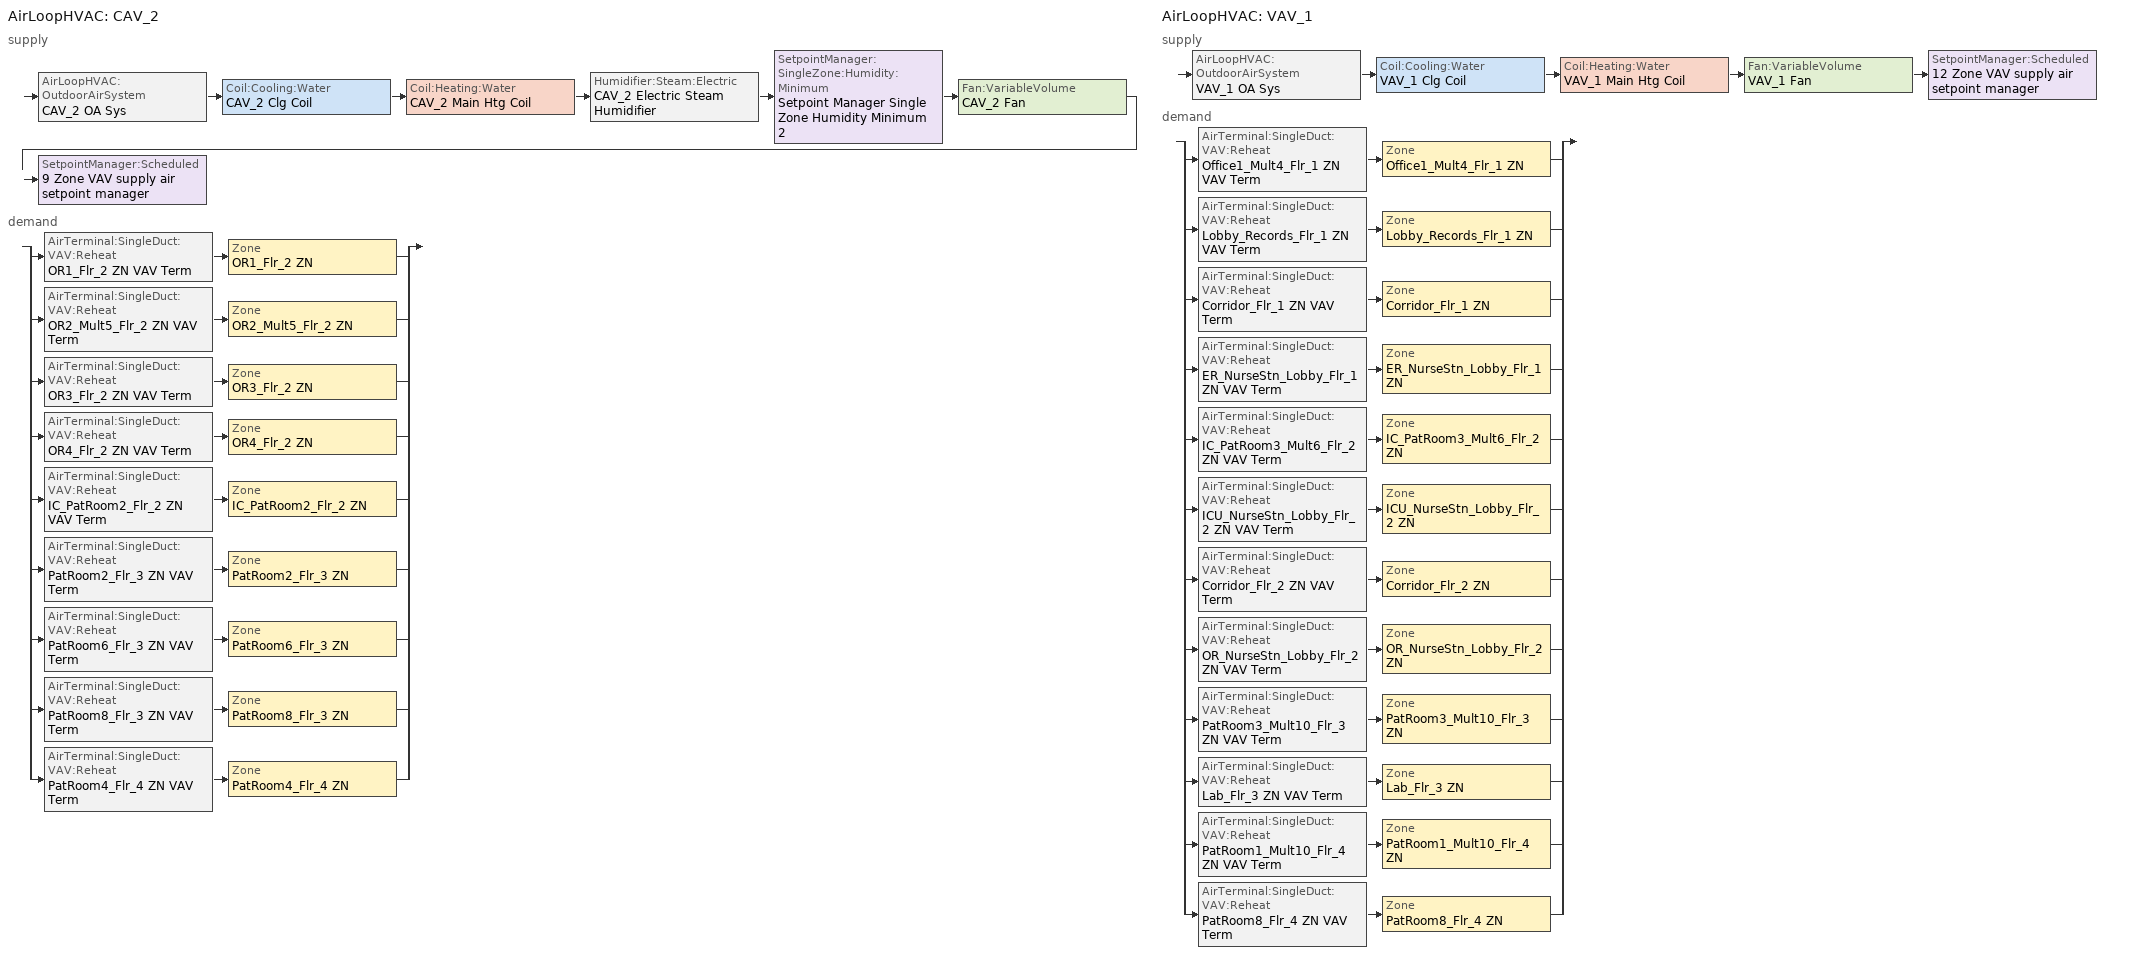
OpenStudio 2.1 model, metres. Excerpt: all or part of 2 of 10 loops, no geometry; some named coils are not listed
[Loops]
AirLoopHVAC 'CAV_2'
 supply: AirLoopHVAC:OutdoorAirSystem 'CAV_2 OA Sys' > Coil:Cooling:Water 'CAV_2 Clg Coil' > Coil:Heating:Water 'CAV_2 Main Htg Coil' > Humidifier:Steam:Electric 'CAV_2 Electric Steam Humidifier' > SetpointManager:SingleZone:Humidity:Minimum 'Setpoint Manager Single Zone Humidity Minimum 2' > Fan:VariableVolume 'CAV_2 Fan' > SetpointManager:Scheduled '9 Zone VAV supply air setpoint manager'
 demand: split
  | AirTerminal:SingleDuct:VAV:Reheat 'OR1_Flr_2 ZN VAV Term' > Zone 'OR1_Flr_2 ZN'
  | AirTerminal:SingleDuct:VAV:Reheat 'OR2_Mult5_Flr_2 ZN VAV Term' > Zone 'OR2_Mult5_Flr_2 ZN'
  | AirTerminal:SingleDuct:VAV:Reheat 'OR3_Flr_2 ZN VAV Term' > Zone 'OR3_Flr_2 ZN'
  | AirTerminal:SingleDuct:VAV:Reheat 'OR4_Flr_2 ZN VAV Term' > Zone 'OR4_Flr_2 ZN'
  | AirTerminal:SingleDuct:VAV:Reheat 'IC_PatRoom2_Flr_2 ZN VAV Term' > Zone 'IC_PatRoom2_Flr_2 ZN'
  | AirTerminal:SingleDuct:VAV:Reheat 'PatRoom2_Flr_3 ZN VAV Term' > Zone 'PatRoom2_Flr_3 ZN'
  | AirTerminal:SingleDuct:VAV:Reheat 'PatRoom6_Flr_3 ZN VAV Term' > Zone 'PatRoom6_Flr_3 ZN'
  | AirTerminal:SingleDuct:VAV:Reheat 'PatRoom8_Flr_3 ZN VAV Term' > Zone 'PatRoom8_Flr_3 ZN'
  | AirTerminal:SingleDuct:VAV:Reheat 'PatRoom4_Flr_4 ZN VAV Term' > Zone 'PatRoom4_Flr_4 ZN'
AirLoopHVAC 'VAV_1'
 supply: AirLoopHVAC:OutdoorAirSystem 'VAV_1 OA Sys' > Coil:Cooling:Water 'VAV_1 Clg Coil' > Coil:Heating:Water 'VAV_1 Main Htg Coil' > Fan:VariableVolume 'VAV_1 Fan' > SetpointManager:Scheduled '12 Zone VAV supply air setpoint manager'
 demand: split
  | AirTerminal:SingleDuct:VAV:Reheat 'Office1_Mult4_Flr_1 ZN VAV Term' > Zone 'Office1_Mult4_Flr_1 ZN'
  | AirTerminal:SingleDuct:VAV:Reheat 'Lobby_Records_Flr_1 ZN VAV Term' > Zone 'Lobby_Records_Flr_1 ZN'
  | AirTerminal:SingleDuct:VAV:Reheat 'Corridor_Flr_1 ZN VAV Term' > Zone 'Corridor_Flr_1 ZN'
  | AirTerminal:SingleDuct:VAV:Reheat 'ER_NurseStn_Lobby_Flr_1 ZN VAV Term' > Zone 'ER_NurseStn_Lobby_Flr_1 ZN'
  | AirTerminal:SingleDuct:VAV:Reheat 'IC_PatRoom3_Mult6_Flr_2 ZN VAV Term' > Zone 'IC_PatRoom3_Mult6_Flr_2 ZN'
  | AirTerminal:SingleDuct:VAV:Reheat 'ICU_NurseStn_Lobby_Flr_2 ZN VAV Term' > Zone 'ICU_NurseStn_Lobby_Flr_2 ZN'
  | AirTerminal:SingleDuct:VAV:Reheat 'Corridor_Flr_2 ZN VAV Term' > Zone 'Corridor_Flr_2 ZN'
  | AirTerminal:SingleDuct:VAV:Reheat 'OR_NurseStn_Lobby_Flr_2 ZN VAV Term' > Zone 'OR_NurseStn_Lobby_Flr_2 ZN'
  | AirTerminal:SingleDuct:VAV:Reheat 'PatRoom3_Mult10_Flr_3 ZN VAV Term' > Zone 'PatRoom3_Mult10_Flr_3 ZN'
  | AirTerminal:SingleDuct:VAV:Reheat 'Lab_Flr_3 ZN VAV Term' > Zone 'Lab_Flr_3 ZN'
  | AirTerminal:SingleDuct:VAV:Reheat 'PatRoom1_Mult10_Flr_4 ZN VAV Term' > Zone 'PatRoom1_Mult10_Flr_4 ZN'
  | AirTerminal:SingleDuct:VAV:Reheat 'PatRoom8_Flr_4 ZN VAV Term' > Zone 'PatRoom8_Flr_4 ZN'
[Sizing:Zone] Zone Cooling Design Supply Air Temperature Input Method=SupplyAirTemperature; Zone Cooling Design Supply Air Temperature {C}=12.8; Zone Cooling Design Supply Air Temperature Difference {deltaC}=11.11; Zone Heating Design Supply Air Temperature Input Method=SupplyAirTemperature; Zone Heating Design Supply Air Temperature {C}=40; Zone Heating Design Supply Air Temperature Difference {deltaC}=11.11; Zone Cooling Design Supply Air Humidity Ratio {kg-H2O/kg-air}=0.0085; Zone Heating Design Supply Air Humidity Ratio {kg-H2O/kg-air}=0.008; Cooling Design Air Flow Method=DesignDayWithLimit; Heating Design Air Flow Method=DesignDay; Account for Dedicated Outdoor Air System=No; Dedicated Outdoor Air System Control Strategy=NeutralSupplyAir; Dedicated Outdoor Air Low Setpoint Temperature for Design {C}=autosize; Dedicated Outdoor Air High Setpoint Temperature for Design {C}=autosize
OR1_Flr_2 ZN; PatRoom3_Mult10_Flr_3 ZN; Corridor_Flr_1 ZN; PatRoom6_Flr_3 ZN; Office1_Mult4_Flr_1 ZN; PatRoom8_Flr_3 ZN; Corridor_Flr_2 ZN; PatRoom8_Flr_4 ZN; Lab_Flr_3 ZN; OR4_Flr_2 ZN; OR_NurseStn_Lobby_Flr_2 ZN; OR3_Flr_2 ZN; IC_PatRoom2_Flr_2 ZN; PatRoom1_Mult10_Flr_4 ZN; ICU_NurseStn_Lobby_Flr_2 ZN; IC_PatRoom3_Mult6_Flr_2 ZN; PatRoom2_Flr_3 ZN; OR2_Mult5_Flr_2 ZN; ER_NurseStn_Lobby_Flr_1 ZN; Lobby_Records_Flr_1 ZN; PatRoom4_Flr_4 ZN
[Zone equipment]
OR1_Flr_2 ZN: OR1_Flr_2 ZN VAV Term
PatRoom3_Mult10_Flr_3 ZN: PatRoom3_Mult10_Flr_3 ZN VAV Term
Corridor_Flr_1 ZN: Corridor_Flr_1 ZN VAV Term
PatRoom6_Flr_3 ZN: PatRoom6_Flr_3 ZN VAV Term
Office1_Mult4_Flr_1 ZN: Office1_Mult4_Flr_1 ZN VAV Term
PatRoom8_Flr_3 ZN: PatRoom8_Flr_3 ZN VAV Term
Corridor_Flr_2 ZN: Corridor_Flr_2 ZN VAV Term
PatRoom8_Flr_4 ZN: PatRoom8_Flr_4 ZN VAV Term
Lab_Flr_3 ZN: Lab_Flr_3 ZN VAV Term
OR4_Flr_2 ZN: OR4_Flr_2 ZN VAV Term
OR_NurseStn_Lobby_Flr_2 ZN: OR_NurseStn_Lobby_Flr_2 ZN VAV Term
OR3_Flr_2 ZN: OR3_Flr_2 ZN VAV Term
IC_PatRoom2_Flr_2 ZN: IC_PatRoom2_Flr_2 ZN VAV Term
PatRoom1_Mult10_Flr_4 ZN: PatRoom1_Mult10_Flr_4 ZN VAV Term
ICU_NurseStn_Lobby_Flr_2 ZN: ICU_NurseStn_Lobby_Flr_2 ZN VAV Term
IC_PatRoom3_Mult6_Flr_2 ZN: IC_PatRoom3_Mult6_Flr_2 ZN VAV Term
PatRoom2_Flr_3 ZN: PatRoom2_Flr_3 ZN VAV Term
OR2_Mult5_Flr_2 ZN: OR2_Mult5_Flr_2 ZN VAV Term
ER_NurseStn_Lobby_Flr_1 ZN: ER_NurseStn_Lobby_Flr_1 ZN VAV Term
Lobby_Records_Flr_1 ZN: Lobby_Records_Flr_1 ZN VAV Term
PatRoom4_Flr_4 ZN: PatRoom4_Flr_4 ZN VAV Term
[SetpointManager:Scheduled] Control Variable=Temperature
Name | Schedule
9 Zone VAV supply air setpoint manager | Supply Air Temp - 55.04F 1
12 Zone VAV supply air setpoint manager | Supply Air Temp - 55.04F 2
[AirLoopHVAC] Availability Schedule=Hospital HVACOperationSchd; Design Supply Air Flow Rate {m3/s}=AutoSize
Name | Availability Manager
CAV_2 | Availability Manager Night Cycle 2
VAV_1 | Availability Manager Night Cycle 3
[Sizing:System] Type of Load to Size On=Sensible; Design Outdoor Air Flow Rate {m3/s}=Autosize; Preheat Design Temperature {C}=7; Preheat Design Humidity Ratio {kg-H2O/kg-Air}=0.008; Precool Design Temperature {C}=12.8; Precool Design Humidity Ratio {kg-H2O/kg-Air}=0.008; Central Cooling Design Supply Air Temperature {C}=12.8; Central Heating Design Supply Air Temperature {C}=12.8; 100% Outdoor Air in Cooling=No; 100% Outdoor Air in Heating=No; Central Cooling Design Supply Air Humidity Ratio {kg-H2O/kg-Air}=0.0085; Central Heating Design Supply Air Humidity Ratio {kg-H2O/kg-Air}=0.008; Cooling Design Air Flow Method=DesignDay; Cooling Design Air Flow Rate {m3/s}=0; Heating Design Air Flow Method=DesignDay; Heating Design Air Flow Rate {m3/s}=0; System Outdoor Air Method=ZoneSum; Zone Maximum Outdoor Air Fraction=1; Cooling Supply Air Flow Rate Per Floor Area {m3/s-m2}=0.00996765; Cooling Fraction of Autosized Cooling Supply Air Flow Rate=1; Cooling Supply Air Flow Rate Per Unit Cooling Capacity {m3/s-W}=3.94755e-05; Heating Supply Air Flow Rate Per Floor Area {m3/s-m2}=0.00996765; Heating Fraction of Autosized Heating Supply Air Flow Rate=1; Heating Fraction of Autosized Cooling Supply Air Flow Rate=1; Heating Supply Air Flow Rate Per Unit Heating Capacity {m3/s-W}=3.15882e-05; Cooling Design Capacity Method=CoolingDesignCapacity; Cooling Design Capacity {W}=autosize; Cooling Design Capacity Per Floor Area {W/m2}=234.7; Fraction of Autosized Cooling Design Capacity=1; Heating Design Capacity Method=HeatingDesignCapacity; Heating Design Capacity {W}=autosize; Heating Design Capacity Per Floor Area {W/m2}=157; Fraction of Autosized Heating Design Capacity=1; Central Cooling Capacity Control Method=OnOff
Name | Minimum System Air Flow Ratio | Sizing Option
CAV_2 | 1 | NonCoincident
VAV_1 | 0.3 | Coincident
[Fan:VariableVolume] Availability Schedule=Always On Discrete; Pressure Rise {Pa}=1389.92; Maximum Flow Rate {m3/s}=Autosize; Fan Power Minimum Flow Rate Input Method=Fraction; Fan Power Minimum Flow Fraction=0.7; Fan Power Minimum Air Flow Rate {m3/s}=0; Motor In Airstream Fraction=1; Fan Power Coefficient 1=0.1631; Fan Power Coefficient 2=1.5901; Fan Power Coefficient 3=-0.8817; Fan Power Coefficient 4=0.1281; Fan Power Coefficient 5=0
Name | Fan Efficiency | Motor Efficiency
CAV_2 Fan | 0.6045 | 0.93
VAV_1 Fan | 0.61425 | 0.945
[Controller:OutdoorAir] Minimum Outdoor Air Flow Rate {m3/s}=0; Maximum Outdoor Air Flow Rate {m3/s}=Autosize; Economizer Control Type=NoEconomizer; Economizer Control Action Type=ModulateFlow; Economizer Maximum Limit Dry-Bulb Temperature {C}=28; Economizer Maximum Limit Enthalpy {J/kg}=64000; Economizer Minimum Limit Dry-Bulb Temperature {C}=-100; Lockout Type=LockoutWithCompressor; Minimum Limit Type=FixedMinimum; Minimum Outdoor Air Schedule=Always On Discrete; High Humidity Control=No; Heat Recovery Bypass Control Type=BypassWhenOAFlowGreaterThanMinimum
Name | Controller Mechanical Ventilation
CAV_2 OA Controller | CAV_2 Vent Controller
VAV_1 OA Controller | VAV_1 Vent Controller
[Controller:MechanicalVentilation] Availability Schedule=Always On Discrete; System Outdoor Air Method=ZoneSum
CAV_2 Vent Controller; VAV_1 Vent Controller
[AirLoopHVAC:OutdoorAirSystem]
Name | Controller
CAV_2 OA Sys | CAV_2 OA Controller
VAV_1 OA Sys | VAV_1 OA Controller
[AvailabilityManager:NightCycle] Control Type=CycleOnAny; Thermostat Tolerance {deltaC}=1; Cycling Run Time {s}=3600
Availability Manager Night Cycle 2; Availability Manager Night Cycle 3
[AirTerminal:SingleDuct:VAV:Reheat] Availability Schedule=Always On Discrete; Maximum Air Flow Rate {m3/s}=AutoSize; Zone Minimum Air Flow Input Method=Constant; Fixed Minimum Air Flow Rate {m3/s}=0; Maximum Hot Water or Steam Flow Rate {m3/s}=AutoSize; Minimum Hot Water or Steam Flow Rate {m3/s}=0; Convergence Tolerance=0.001; Damper Heating Action=Normal; Maximum Flow per Zone Floor Area During Reheat {m3/s-m2}=0; Maximum Flow Fraction During Reheat=0.5; Maximum Reheat Air Temperature {C}=40; Control For Outdoor Air=No
Name | Constant Minimum Air Flow Fraction | Reheat Coil
OR1_Flr_2 ZN VAV Term | 1 | OR1_Flr_2 ZN Rht Coil
OR2_Mult5_Flr_2 ZN VAV Term | 1 | OR2_Mult5_Flr_2 ZN Rht Coil
OR3_Flr_2 ZN VAV Term | 1 | OR3_Flr_2 ZN Rht Coil
OR4_Flr_2 ZN VAV Term | 1 | OR4_Flr_2 ZN Rht Coil
IC_PatRoom2_Flr_2 ZN VAV Term | 1 | IC_PatRoom2_Flr_2 ZN Rht Coil
PatRoom2_Flr_3 ZN VAV Term | 1 | PatRoom2_Flr_3 ZN Rht Coil
PatRoom6_Flr_3 ZN VAV Term | 1 | PatRoom6_Flr_3 ZN Rht Coil
PatRoom8_Flr_3 ZN VAV Term | 1 | PatRoom8_Flr_3 ZN Rht Coil
PatRoom4_Flr_4 ZN VAV Term | 1 | PatRoom4_Flr_4 ZN Rht Coil
Office1_Mult4_Flr_1 ZN VAV Term | 0.3 | Office1_Mult4_Flr_1 ZN Rht Coil
Lobby_Records_Flr_1 ZN VAV Term | 0.3 | Lobby_Records_Flr_1 ZN Rht Coil
Corridor_Flr_1 ZN VAV Term | 0.3 | Corridor_Flr_1 ZN Rht Coil
ER_NurseStn_Lobby_Flr_1 ZN VAV Term | 1 | ER_NurseStn_Lobby_Flr_1 ZN Rht Coil
IC_PatRoom3_Mult6_Flr_2 ZN VAV Term | 1 | IC_PatRoom3_Mult6_Flr_2 ZN Rht Coil
ICU_NurseStn_Lobby_Flr_2 ZN VAV Term | 1 | ICU_NurseStn_Lobby_Flr_2 ZN Rht Coil
Corridor_Flr_2 ZN VAV Term | 0.3 | Corridor_Flr_2 ZN Rht Coil
OR_NurseStn_Lobby_Flr_2 ZN VAV Term | 1 | OR_NurseStn_Lobby_Flr_2 ZN Rht Coil
PatRoom3_Mult10_Flr_3 ZN VAV Term | 1 | PatRoom3_Mult10_Flr_3 ZN Rht Coil
Lab_Flr_3 ZN VAV Term | 1 | Lab_Flr_3 ZN Rht Coil
PatRoom1_Mult10_Flr_4 ZN VAV Term | 1 | PatRoom1_Mult10_Flr_4 ZN Rht Coil
PatRoom8_Flr_4 ZN VAV Term | 1 | PatRoom8_Flr_4 ZN Rht Coil
[Humidifier:Steam:Electric]
CAV_2 Electric Steam Humidifier: Rated Capacity {m3/s}=3.72e-05; Rated Power {W}=100000
[SetpointManager:SingleZone:Humidity:Minimum]
Setpoint Manager Single Zone Humidity Minimum 2: Control Variable=MinimumHumidityRatio; Control Zone=OR2_Mult5_Flr_2 ZN
[Schedule:Ruleset]
Name | Default Day Schedule | Summer Design Day Schedule | Winter Design Day Schedule
Hospital HVACOperationSchd | Hospital HVACOperationSchd Default | Hospital HVACOperationSchd Summer Design Day | Hospital HVACOperationSchd Winter Design Day
Supply Air Temp - 55.04F 1 | Supply Air Temp - 55.04F Default 1
Supply Air Temp - 55.04F 2 | Supply Air Temp - 55.04F Default 2
[Schedule:Day]
Hospital HVACOperationSchd Default; Hospital HVACOperationSchd Winter Design Day; Hospital HVACOperationSchd Summer Design Day: 24, 0, 1
Supply Air Temp - 55.04F Default 1; Supply Air Temp - 55.04F Default 2: 24, 0, 12.8
[Schedule:Constant]
Always On Discrete: Value=1
